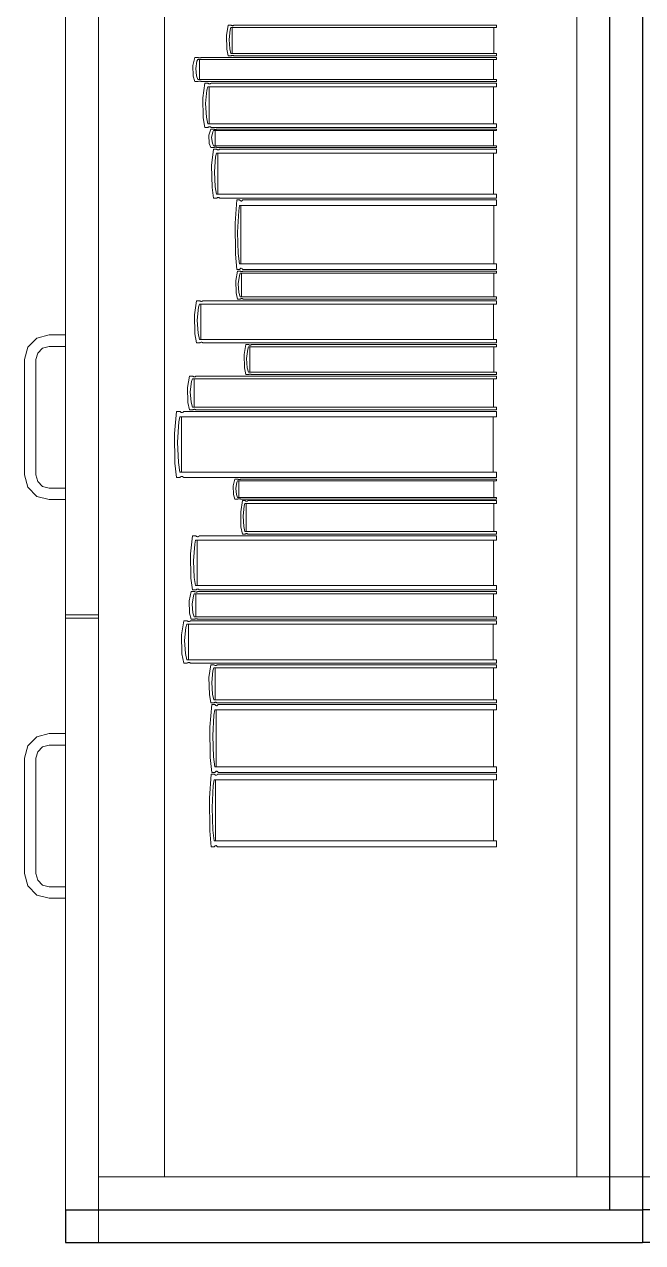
# Model space of a CAD drawing. Header units: inches. Extents: x -19 to 5698, y -728 to 92.
# Drawn here: x 116.594 to 116.969, y 33.5 to 34.24 of the extents above; entities that cross this region are included whole.
import ezdxf

# ---------------------------------------------------------------- set-up
doc = ezdxf.new("R2010")
doc.units = ezdxf.units.IN
doc.header["$MEASUREMENT"] = 0
doc.set_wipeout_variables(frame=1)
doc.linetypes.add('Wipeout_Contour', pattern=[1, 0, -1])
doc.layers.add('Interior - Mobiliario', color=7, linetype='Continuous')

msp = doc.modelspace()

# ---------------------------------------------------------------- linework, layer by layer
at = {"layer": 'Interior - Mobiliario', "color": 175, "linetype": 'Continuous', "lineweight": 13}
for p, q in [((116.63882, 33.52), (116.63882, 34.98)), ((116.94882, 34.98), (116.94882, 33.52)), ((116.63882, 33.54), (116.63882, 34.96)), ((116.67882, 34.96), (116.67882, 33.54)), ((116.92882, 33.54), (116.92882, 34.96)), ((116.61882, 34.24), (116.61882, 33.881)), ((116.63882, 34.24), (116.63882, 33.881)), ((116.71639, 34.23278), (116.71748, 34.239)), ((116.71748, 34.239), (116.71925, 34.239)), ((116.71925, 34.239), (116.71938, 34.2389)), ((116.71938, 34.2389), (116.71959, 34.23879)), ((116.72075, 34.23881), (116.72096, 34.23893)), ((116.72096, 34.23893), (116.72105, 34.239)), ((116.72105, 34.239), (116.88016, 34.239)), ((116.88016, 34.239), (116.88016, 34.23751)), ((116.71659, 34.22444), (116.71639, 34.23278)), ((116.71862, 34.23609), (116.71794, 34.23038)), ((116.71911, 34.23751), (116.71862, 34.23609)), ((116.88016, 34.23751), (116.71911, 34.23751)), ((116.71959, 34.23879), (116.71982, 34.23872)), ((116.71982, 34.23872), (116.72006, 34.23869)), ((116.71992, 34.22184), (116.71992, 34.23751)), ((116.72006, 34.23869), (116.7203, 34.23869)), ((116.7203, 34.23869), (116.72053, 34.23874)), ((116.72053, 34.23874), (116.72075, 34.23881)), ((116.87853, 34.23751), (116.87853, 34.22184)), ((116.71748, 34.22035), (116.71659, 34.22444)), ((116.71794, 34.23038), (116.71836, 34.22464)), ((116.71836, 34.22464), (116.71911, 34.22184)), ((116.696, 34.21451), (116.69723, 34.21935)), ((116.69723, 34.21935), (116.69922, 34.21935)), ((116.69852, 34.21709), (116.69775, 34.21264)), ((116.69906, 34.21819), (116.69852, 34.21709)), ((116.88016, 34.21819), (116.69906, 34.21819)), ((116.69922, 34.21935), (116.69937, 34.21928)), ((116.69937, 34.21928), (116.69961, 34.21919)), ((116.69961, 34.21919), (116.69986, 34.21914)), ((116.69986, 34.21914), (116.70013, 34.21911)), ((116.69997, 34.206), (116.69997, 34.21819)), ((116.70013, 34.21911), (116.7004, 34.21911)), ((116.7004, 34.21911), (116.70066, 34.21915)), ((116.70066, 34.21915), (116.70091, 34.21921)), ((116.70091, 34.21921), (116.70114, 34.2193)), ((116.70114, 34.2193), (116.70124, 34.21935)), ((116.70124, 34.21935), (116.88016, 34.21935)), ((116.71925, 34.22035), (116.71748, 34.22035)), ((116.71911, 34.22184), (116.88016, 34.22184)), ((116.71934, 34.22043), (116.71925, 34.22035)), ((116.71954, 34.22054), (116.71934, 34.22043)), ((116.71977, 34.22062), (116.71954, 34.22054)), ((116.72, 34.22066), (116.71977, 34.22062)), ((116.72024, 34.22066), (116.72, 34.22066)), ((116.72048, 34.22063), (116.72024, 34.22066)), ((116.72071, 34.22056), (116.72048, 34.22063)), ((116.72092, 34.22045), (116.72071, 34.22056)), ((116.72105, 34.22035), (116.72092, 34.22045)), ((116.88016, 34.22035), (116.72105, 34.22035)), ((116.87833, 34.21819), (116.87833, 34.206)), ((116.88016, 34.22184), (116.88016, 34.22035)), ((116.88016, 34.21935), (116.88016, 34.21819)), ((116.69623, 34.20802), (116.696, 34.21451)), ((116.69775, 34.21264), (116.69822, 34.20817)), ((116.69723, 34.20483), (116.69623, 34.20802)), ((116.69922, 34.20483), (116.69723, 34.20483)), ((116.69822, 34.20817), (116.69906, 34.206)), ((116.69906, 34.206), (116.88016, 34.206)), ((116.69932, 34.20489), (116.69922, 34.20483)), ((116.69955, 34.20498), (116.69932, 34.20489)), ((116.6998, 34.20504), (116.69955, 34.20498)), ((116.70007, 34.20507), (116.6998, 34.20504)), ((116.70034, 34.20508), (116.70007, 34.20507)), ((116.7006, 34.20505), (116.70034, 34.20508)), ((116.70086, 34.20499), (116.7006, 34.20505)), ((116.70109, 34.20491), (116.70086, 34.20499)), ((116.70124, 34.20483), (116.70109, 34.20491)), ((116.88016, 34.20483), (116.70124, 34.20483)), ((116.70205, 34.19485), (116.70324, 34.20383)), ((116.70324, 34.20383), (116.70516, 34.20383)), ((116.70516, 34.20383), (116.70531, 34.20369)), ((116.70531, 34.20369), (116.70554, 34.20354)), ((116.70554, 34.20354), (116.70578, 34.20343)), ((116.70578, 34.20343), (116.70604, 34.20338)), ((116.70604, 34.20338), (116.7063, 34.20339)), ((116.7063, 34.20339), (116.70656, 34.20345)), ((116.70656, 34.20345), (116.7068, 34.20357)), ((116.7068, 34.20357), (116.70702, 34.20373)), ((116.70702, 34.20373), (116.70712, 34.20383)), ((116.70712, 34.20383), (116.88016, 34.20383)), ((116.88016, 34.206), (116.88016, 34.20483)), ((116.88016, 34.20383), (116.88016, 34.20168)), ((116.70227, 34.18281), (116.70205, 34.19485)), ((116.70449, 34.19964), (116.70375, 34.19138)), ((116.70501, 34.20168), (116.70449, 34.19964)), ((116.88016, 34.20168), (116.70501, 34.20168)), ((116.70589, 34.17906), (116.70589, 34.20168)), ((116.70589, 34.20168), (116.87839, 34.20168)), ((116.87839, 34.20168), (116.87839, 34.17906)), ((116.70375, 34.19138), (116.7042, 34.18309)), ((116.70324, 34.17691), (116.70227, 34.18281)), ((116.7042, 34.18309), (116.70501, 34.17906)), ((116.70516, 34.17691), (116.70324, 34.17691)), ((116.70501, 34.17906), (116.88016, 34.17906)), ((116.70526, 34.17701), (116.70516, 34.17691)), ((116.70549, 34.17717), (116.70526, 34.17701)), ((116.70573, 34.17729), (116.70549, 34.17717)), ((116.70598, 34.17735), (116.70573, 34.17729)), ((116.70573, 34.1722), (116.70689, 34.17591)), ((116.87839, 34.17906), (116.70589, 34.17906)), ((116.70625, 34.17736), (116.70598, 34.17735)), ((116.7065, 34.17731), (116.70625, 34.17736)), ((116.70675, 34.1772), (116.7065, 34.17731)), ((116.70698, 34.17705), (116.70675, 34.1772)), ((116.70689, 34.17591), (116.70877, 34.17591)), ((116.70712, 34.17691), (116.70698, 34.17705)), ((116.88016, 34.17691), (116.70712, 34.17691)), ((116.70811, 34.17417), (116.70738, 34.17077)), ((116.70862, 34.17502), (116.70811, 34.17417)), ((116.88016, 34.17502), (116.70862, 34.17502)), ((116.70877, 34.17591), (116.70892, 34.17585)), ((116.70892, 34.17585), (116.70914, 34.17578)), ((116.70914, 34.17578), (116.70938, 34.17574)), ((116.70938, 34.17574), (116.70963, 34.17572)), ((116.70949, 34.16568), (116.70949, 34.17502)), ((116.70963, 34.17572), (116.70989, 34.17572)), ((116.70989, 34.17572), (116.71014, 34.17575)), ((116.71014, 34.17575), (116.71038, 34.1758)), ((116.71038, 34.1758), (116.7106, 34.17586)), ((116.7106, 34.17586), (116.71069, 34.17591)), ((116.71069, 34.17591), (116.88016, 34.17591)), ((116.87843, 34.17502), (116.87843, 34.16568)), ((116.88016, 34.17906), (116.88016, 34.17691)), ((116.88016, 34.17591), (116.88016, 34.17502)), ((116.70594, 34.16723), (116.70573, 34.1722)), ((116.70689, 34.16479), (116.70594, 34.16723)), ((116.70738, 34.17077), (116.70783, 34.16734)), ((116.70783, 34.16734), (116.70862, 34.16568)), ((116.70862, 34.16568), (116.88016, 34.16568)), ((116.70909, 34.1649), (116.70887, 34.16483)), ((116.70933, 34.16495), (116.70909, 34.1649)), ((116.70958, 34.16497), (116.70933, 34.16495)), ((116.70983, 34.16498), (116.70958, 34.16497)), ((116.71008, 34.16496), (116.70983, 34.16498)), ((116.71033, 34.16491), (116.71008, 34.16496)), ((116.71055, 34.16485), (116.71033, 34.16491)), ((116.88016, 34.16568), (116.88016, 34.16479)), ((116.70877, 34.16479), (116.70689, 34.16479)), ((116.70741, 34.15384), (116.70856, 34.16379)), ((116.70856, 34.16379), (116.71043, 34.16379)), ((116.70887, 34.16483), (116.70877, 34.16479)), ((116.70977, 34.15914), (116.70905, 34.14999)), ((116.71028, 34.1614), (116.70977, 34.15914)), ((116.88016, 34.1614), (116.71028, 34.1614)), ((116.71043, 34.16379), (116.71057, 34.16363)), ((116.71069, 34.16479), (116.71055, 34.16485)), ((116.71057, 34.16363), (116.71079, 34.16346)), ((116.88016, 34.16479), (116.71069, 34.16479)), ((116.71079, 34.16346), (116.71103, 34.16335)), ((116.71103, 34.16335), (116.71128, 34.16329)), ((116.71114, 34.13634), (116.71114, 34.1614)), ((116.71128, 34.16329), (116.71153, 34.1633)), ((116.71153, 34.1633), (116.71178, 34.16337)), ((116.71178, 34.16337), (116.71202, 34.16349)), ((116.71202, 34.16349), (116.71223, 34.16368)), ((116.71223, 34.16368), (116.71233, 34.16379)), ((116.71233, 34.16379), (116.88016, 34.16379)), ((116.87844, 34.1614), (116.87844, 34.13634)), ((116.88016, 34.16379), (116.88016, 34.1614)), ((116.70762, 34.1405), (116.70741, 34.15384)), ((116.70905, 34.14999), (116.70949, 34.14081)), ((116.70856, 34.13396), (116.70762, 34.1405)), ((116.70949, 34.14081), (116.71028, 34.13634)), ((116.71028, 34.13634), (116.88016, 34.13634)), ((116.88016, 34.13634), (116.88016, 34.13396)), ((116.71043, 34.13396), (116.70856, 34.13396)), ((116.71052, 34.13407), (116.71043, 34.13396)), ((116.71074, 34.13425), (116.71052, 34.13407)), ((116.71098, 34.13438), (116.71074, 34.13425)), ((116.71122, 34.13445), (116.71098, 34.13438)), ((116.71148, 34.13446), (116.71122, 34.13445)), ((116.71173, 34.1344), (116.71148, 34.13446)), ((116.71197, 34.13429), (116.71173, 34.1344)), ((116.71219, 34.13412), (116.71197, 34.13429)), ((116.71233, 34.13396), (116.71219, 34.13412)), ((116.88016, 34.13396), (116.71233, 34.13396)), ((116.72166, 34.11889), (116.72272, 34.13296)), ((116.72272, 34.13296), (116.72443, 34.13296)), ((116.7243, 34.12958), (116.72383, 34.12638)), ((116.88016, 34.12958), (116.7243, 34.12958)), ((116.72443, 34.13296), (116.72456, 34.13273)), ((116.72456, 34.13273), (116.72477, 34.13249)), ((116.72477, 34.13249), (116.72498, 34.13233)), ((116.72498, 34.13233), (116.72521, 34.13225)), ((116.72508, 34.09414), (116.72508, 34.12958)), ((116.72521, 34.13225), (116.72545, 34.13226)), ((116.72545, 34.13226), (116.72567, 34.13236)), ((116.72567, 34.13236), (116.72589, 34.13254)), ((116.72589, 34.13254), (116.72609, 34.13279)), ((116.72609, 34.13279), (116.72618, 34.13296)), ((116.72618, 34.13296), (116.88016, 34.13296)), ((116.87859, 34.12958), (116.87859, 34.09414)), ((116.88016, 34.13296), (116.88016, 34.12958)), ((116.72383, 34.12638), (116.72317, 34.11344)), ((116.72186, 34.10002), (116.72166, 34.11889)), ((116.72317, 34.11344), (116.72357, 34.10046)), ((116.72272, 34.09076), (116.72186, 34.10002)), ((116.72357, 34.10046), (116.7243, 34.09414)), ((116.7243, 34.09414), (116.88016, 34.09414)), ((116.72472, 34.09118), (116.72452, 34.09093)), ((116.72494, 34.09136), (116.72472, 34.09118)), ((116.72516, 34.09146), (116.72494, 34.09136)), ((116.72539, 34.09147), (116.72516, 34.09146)), ((116.72562, 34.09139), (116.72539, 34.09147)), ((116.72584, 34.09123), (116.72562, 34.09139)), ((116.72605, 34.09099), (116.72584, 34.09123)), ((116.72618, 34.09076), (116.72605, 34.09099)), ((116.88016, 34.09414), (116.88016, 34.09076)), ((116.72205, 34.0841), (116.72311, 34.08976)), ((116.72225, 34.07651), (116.72205, 34.0841)), ((116.72443, 34.09076), (116.72272, 34.09076)), ((116.72311, 34.08976), (116.72481, 34.08976)), ((116.72421, 34.08712), (116.72356, 34.08191)), ((116.72468, 34.0884), (116.72421, 34.08712)), ((116.72452, 34.09093), (116.72443, 34.09076)), ((116.88016, 34.0884), (116.72468, 34.0884)), ((116.72481, 34.08976), (116.72494, 34.08967)), ((116.72494, 34.08967), (116.72515, 34.08958)), ((116.72515, 34.08958), (116.72537, 34.08951)), ((116.72537, 34.08951), (116.72559, 34.08948)), ((116.72546, 34.07414), (116.72546, 34.0884)), ((116.72559, 34.08948), (116.72583, 34.08948)), ((116.72583, 34.08948), (116.72605, 34.08952)), ((116.72605, 34.08952), (116.72627, 34.08959)), ((116.88016, 34.09076), (116.72618, 34.09076)), ((116.72627, 34.08959), (116.72647, 34.0897)), ((116.72647, 34.0897), (116.72655, 34.08976)), ((116.72655, 34.08976), (116.88016, 34.08976)), ((116.87859, 34.0884), (116.87859, 34.07414)), ((116.88016, 34.08976), (116.88016, 34.0884)), ((116.72311, 34.07278), (116.72225, 34.07651)), ((116.72356, 34.08191), (116.72396, 34.07668)), ((116.72396, 34.07668), (116.72468, 34.07414)), ((116.69695, 34.06323), (116.69817, 34.07178)), ((116.69817, 34.07178), (116.70015, 34.07178)), ((116.69999, 34.06973), (116.69945, 34.06778)), ((116.88016, 34.06973), (116.69999, 34.06973)), ((116.70015, 34.07178), (116.7003, 34.07164)), ((116.7003, 34.07164), (116.70054, 34.0715)), ((116.70054, 34.0715), (116.70079, 34.0714)), ((116.70079, 34.0714), (116.70106, 34.07135)), ((116.7009, 34.04818), (116.7009, 34.06973)), ((116.70106, 34.07135), (116.70132, 34.07136)), ((116.70132, 34.07136), (116.70159, 34.07142)), ((116.70159, 34.07142), (116.70184, 34.07153)), ((116.70184, 34.07153), (116.70207, 34.07168)), ((116.70207, 34.07168), (116.70217, 34.07178)), ((116.70217, 34.07178), (116.88016, 34.07178)), ((116.72481, 34.07278), (116.72311, 34.07278)), ((116.72468, 34.07414), (116.88016, 34.07414)), ((116.7249, 34.07285), (116.72481, 34.07278)), ((116.7251, 34.07295), (116.7249, 34.07285)), ((116.72532, 34.07302), (116.7251, 34.07295)), ((116.72554, 34.07306), (116.72532, 34.07302)), ((116.72577, 34.07307), (116.72554, 34.07306)), ((116.726, 34.07303), (116.72577, 34.07307)), ((116.72622, 34.07297), (116.726, 34.07303)), ((116.72643, 34.07287), (116.72622, 34.07297)), ((116.72655, 34.07278), (116.72643, 34.07287)), ((116.88016, 34.07278), (116.72655, 34.07278)), ((116.87834, 34.06973), (116.87834, 34.04818)), ((116.88016, 34.07414), (116.88016, 34.07278)), ((116.88016, 34.07178), (116.88016, 34.06973)), ((116.69718, 34.05175), (116.69695, 34.06323)), ((116.69945, 34.06778), (116.69869, 34.05992)), ((116.69869, 34.05992), (116.69916, 34.05202)), ((116.59583, 34.0435), (116.60132, 34.04899)), ((116.60132, 34.04899), (116.60882, 34.051)), ((116.60882, 34.051), (116.61882, 34.051)), ((116.61882, 34.051), (116.61882, 34.044)), ((116.69817, 34.04613), (116.69718, 34.05175)), ((116.69916, 34.05202), (116.69999, 34.04818)), ((116.69999, 34.04818), (116.88016, 34.04818)), ((116.88016, 34.04818), (116.88016, 34.04613)), ((116.59382, 34.036), (116.59583, 34.0435)), ((116.60189, 34.04), (116.60082, 34.036)), ((116.60482, 34.04293), (116.60189, 34.04)), ((116.60882, 34.044), (116.60482, 34.04293)), ((116.61882, 34.044), (116.60882, 34.044)), ((116.70015, 34.04613), (116.69817, 34.04613)), ((116.70025, 34.04623), (116.70015, 34.04613)), ((116.70048, 34.04638), (116.70025, 34.04623)), ((116.70073, 34.04649), (116.70048, 34.04638)), ((116.701, 34.04655), (116.70073, 34.04649)), ((116.70126, 34.04656), (116.701, 34.04655)), ((116.70153, 34.04651), (116.70126, 34.04656)), ((116.70178, 34.04641), (116.70153, 34.04651)), ((116.70202, 34.04627), (116.70178, 34.04641)), ((116.70217, 34.04613), (116.70202, 34.04627)), ((116.88016, 34.04613), (116.70217, 34.04613)), ((116.72719, 34.03906), (116.72821, 34.04513)), ((116.72821, 34.04513), (116.72986, 34.04513)), ((116.72928, 34.04229), (116.72864, 34.03671)), ((116.72973, 34.04367), (116.72928, 34.04229)), ((116.88016, 34.04367), (116.72973, 34.04367)), ((116.72986, 34.04513), (116.72998, 34.04503)), ((116.72998, 34.04503), (116.73018, 34.04493)), ((116.73018, 34.04493), (116.73039, 34.04486)), ((116.73039, 34.04486), (116.73061, 34.04482)), ((116.73049, 34.02839), (116.73049, 34.04367)), ((116.73061, 34.04482), (116.73084, 34.04483)), ((116.73084, 34.04483), (116.73106, 34.04487)), ((116.73106, 34.04487), (116.73127, 34.04495)), ((116.73127, 34.04495), (116.73146, 34.04506)), ((116.73146, 34.04506), (116.73154, 34.04513)), ((116.73154, 34.04513), (116.88016, 34.04513)), ((116.87864, 34.04367), (116.87864, 34.02839)), ((116.88016, 34.04513), (116.88016, 34.04367)), ((116.59382, 33.966), (116.59382, 34.036)), ((116.60082, 34.036), (116.60082, 33.966)), ((116.72738, 34.03092), (116.72719, 34.03906)), ((116.72864, 34.03671), (116.72903, 34.03111)), ((116.69267, 34.01912), (116.69392, 34.02593)), ((116.69392, 34.02593), (116.69594, 34.02593)), ((116.69594, 34.02593), (116.6961, 34.02583)), ((116.6961, 34.02583), (116.69634, 34.02571)), ((116.69634, 34.02571), (116.6966, 34.02563)), ((116.6966, 34.02563), (116.69687, 34.02559)), ((116.69687, 34.02559), (116.69714, 34.0256)), ((116.69714, 34.0256), (116.69741, 34.02564)), ((116.69741, 34.02564), (116.69767, 34.02573)), ((116.69767, 34.02573), (116.6979, 34.02586)), ((116.6979, 34.02586), (116.69801, 34.02593)), ((116.69801, 34.02593), (116.88016, 34.02593)), ((116.72821, 34.02693), (116.72738, 34.03092)), ((116.72986, 34.02693), (116.72821, 34.02693)), ((116.72903, 34.03111), (116.72973, 34.02839)), ((116.72973, 34.02839), (116.88016, 34.02839)), ((116.72994, 34.02701), (116.72986, 34.02693)), ((116.73014, 34.02712), (116.72994, 34.02701)), ((116.73035, 34.02719), (116.73014, 34.02712)), ((116.73056, 34.02723), (116.73035, 34.02719)), ((116.73079, 34.02724), (116.73056, 34.02723)), ((116.73101, 34.02721), (116.73079, 34.02724)), ((116.73122, 34.02714), (116.73101, 34.02721)), ((116.73142, 34.02703), (116.73122, 34.02714)), ((116.73154, 34.02693), (116.73142, 34.02703)), ((116.88016, 34.02693), (116.73154, 34.02693)), ((116.88016, 34.02839), (116.88016, 34.02693)), ((116.88016, 34.02593), (116.88016, 34.0243)), ((116.6929, 34.00997), (116.69267, 34.01912)), ((116.69523, 34.02275), (116.69445, 34.01648)), ((116.69578, 34.0243), (116.69523, 34.02275)), ((116.88016, 34.0243), (116.69578, 34.0243)), ((116.69671, 34.00712), (116.69671, 34.0243)), ((116.8783, 34.0243), (116.8783, 34.00712)), ((116.69392, 34.00549), (116.6929, 34.00997)), ((116.69445, 34.01648), (116.69493, 34.01018)), ((116.69493, 34.01018), (116.69578, 34.00712)), ((116.68485, 33.99113), (116.68615, 34.00449)), ((116.68615, 34.00449), (116.68826, 34.00449)), ((116.68826, 34.00449), (116.68842, 34.00427)), ((116.68842, 34.00427), (116.68867, 34.00404)), ((116.68867, 34.00404), (116.68894, 34.00389)), ((116.68894, 34.00389), (116.68922, 34.00382)), ((116.68922, 34.00382), (116.68951, 34.00383)), ((116.68951, 34.00383), (116.68979, 34.00392)), ((116.68979, 34.00392), (116.69006, 34.00409)), ((116.69006, 34.00409), (116.6903, 34.00433)), ((116.6903, 34.00433), (116.69041, 34.00449)), ((116.69041, 34.00449), (116.88016, 34.00449)), ((116.69594, 34.00549), (116.69392, 34.00549)), ((116.69578, 34.00712), (116.88016, 34.00712)), ((116.69605, 34.00556), (116.69594, 34.00549)), ((116.69628, 34.00569), (116.69605, 34.00556)), ((116.69654, 34.00578), (116.69628, 34.00569)), ((116.69681, 34.00582), (116.69654, 34.00578)), ((116.69708, 34.00583), (116.69681, 34.00582)), ((116.69735, 34.00579), (116.69708, 34.00583)), ((116.69761, 34.00571), (116.69735, 34.00579)), ((116.69785, 34.00559), (116.69761, 34.00571)), ((116.69801, 34.00549), (116.69785, 34.00559)), ((116.88016, 34.00549), (116.69801, 34.00549)), ((116.88016, 34.00712), (116.88016, 34.00549)), ((116.88016, 34.00449), (116.88016, 34.00128)), ((116.68752, 33.99824), (116.68671, 33.98596)), ((116.68809, 34.00128), (116.68752, 33.99824)), ((116.88016, 34.00128), (116.68809, 34.00128)), ((116.68906, 33.96764), (116.68906, 34.00128)), ((116.87822, 34.00128), (116.87822, 33.96764)), ((116.68509, 33.97322), (116.68485, 33.99113)), ((116.68671, 33.98596), (116.6872, 33.97363)), ((116.68615, 33.96443), (116.68509, 33.97322)), ((116.6872, 33.97363), (116.68809, 33.96764)), ((116.59583, 33.9585), (116.59382, 33.966)), ((116.60082, 33.966), (116.60189, 33.962)), ((116.68809, 33.96764), (116.88016, 33.96764)), ((116.88016, 33.96764), (116.88016, 33.96443)), ((116.60132, 33.95301), (116.59583, 33.9585)), ((116.60189, 33.962), (116.60482, 33.95907)), ((116.60482, 33.95907), (116.60882, 33.958)), ((116.60882, 33.958), (116.61882, 33.958)), ((116.61882, 33.958), (116.61882, 33.951)), ((116.68826, 33.96443), (116.68615, 33.96443)), ((116.68837, 33.96459), (116.68826, 33.96443)), ((116.68861, 33.96483), (116.68837, 33.96459)), ((116.68888, 33.965), (116.68861, 33.96483)), ((116.68916, 33.96509), (116.68888, 33.965)), ((116.68945, 33.9651), (116.68916, 33.96509)), ((116.68973, 33.96503), (116.68945, 33.9651)), ((116.69, 33.96488), (116.68973, 33.96503)), ((116.69025, 33.96465), (116.69, 33.96488)), ((116.69041, 33.96443), (116.69025, 33.96465)), ((116.88016, 33.96443), (116.69041, 33.96443)), ((116.72047, 33.95942), (116.72153, 33.96343)), ((116.72067, 33.95403), (116.72047, 33.95942)), ((116.72153, 33.96343), (116.72326, 33.96343)), ((116.72265, 33.96156), (116.72199, 33.95786)), ((116.72199, 33.95786), (116.72239, 33.95416)), ((116.72312, 33.96247), (116.72265, 33.96156)), ((116.88016, 33.96247), (116.72312, 33.96247)), ((116.72326, 33.96343), (116.72339, 33.96337)), ((116.72339, 33.96337), (116.72359, 33.9633)), ((116.72359, 33.9633), (116.72382, 33.96325)), ((116.72382, 33.96325), (116.72405, 33.96323)), ((116.72391, 33.95236), (116.72391, 33.96247)), ((116.72405, 33.96323), (116.72428, 33.96323)), ((116.72428, 33.96323), (116.72451, 33.96326)), ((116.72451, 33.96326), (116.72473, 33.96331)), ((116.72473, 33.96331), (116.72493, 33.96339)), ((116.72493, 33.96339), (116.72502, 33.96343)), ((116.72502, 33.96343), (116.88016, 33.96343)), ((116.87857, 33.96247), (116.87857, 33.95236)), ((116.88016, 33.96343), (116.88016, 33.96247)), ((116.60882, 33.951), (116.60132, 33.95301)), ((116.61882, 33.951), (116.60882, 33.951)), ((116.72153, 33.95139), (116.72067, 33.95403)), ((116.72326, 33.95139), (116.72153, 33.95139)), ((116.72239, 33.95416), (116.72312, 33.95236)), ((116.72312, 33.95236), (116.88016, 33.95236)), ((116.72335, 33.95144), (116.72326, 33.95139)), ((116.72355, 33.95151), (116.72335, 33.95144)), ((116.72377, 33.95156), (116.72355, 33.95151)), ((116.72399, 33.95159), (116.72377, 33.95156)), ((116.72423, 33.95159), (116.72399, 33.95159)), ((116.72446, 33.95157), (116.72423, 33.95159)), ((116.72468, 33.95153), (116.72446, 33.95157)), ((116.72488, 33.95146), (116.72468, 33.95153)), ((116.72502, 33.95139), (116.72488, 33.95146)), ((116.88016, 33.95139), (116.72502, 33.95139)), ((116.88016, 33.95236), (116.88016, 33.95139)), ((116.72501, 33.9436), (116.72605, 33.95039)), ((116.7252, 33.93448), (116.72501, 33.9436)), ((116.72605, 33.95039), (116.72772, 33.95039)), ((116.72713, 33.94722), (116.72649, 33.94097)), ((116.72759, 33.94876), (116.72713, 33.94722)), ((116.88016, 33.94876), (116.72759, 33.94876)), ((116.72772, 33.95039), (116.72785, 33.95028)), ((116.72785, 33.95028), (116.72805, 33.95017)), ((116.72805, 33.95017), (116.72826, 33.95009)), ((116.72826, 33.95009), (116.72849, 33.95005)), ((116.72836, 33.93164), (116.72836, 33.94876)), ((116.72849, 33.95005), (116.72871, 33.95006)), ((116.72871, 33.95006), (116.72894, 33.9501)), ((116.72894, 33.9501), (116.72915, 33.95019)), ((116.72915, 33.95019), (116.72934, 33.95031)), ((116.72934, 33.95031), (116.72943, 33.95039)), ((116.72943, 33.95039), (116.88016, 33.95039)), ((116.87862, 33.94876), (116.87862, 33.93164)), ((116.88016, 33.95039), (116.88016, 33.94876)), ((116.72649, 33.94097), (116.72688, 33.9347)), ((116.69458, 33.91808), (116.69582, 33.92901)), ((116.69582, 33.92901), (116.69782, 33.92901)), ((116.69782, 33.92901), (116.69798, 33.92884)), ((116.69798, 33.92884), (116.69821, 33.92865)), ((116.69821, 33.92865), (116.69847, 33.92853)), ((116.69847, 33.92853), (116.69874, 33.92847)), ((116.69874, 33.92847), (116.69901, 33.92847)), ((116.69901, 33.92847), (116.69928, 33.92855)), ((116.69928, 33.92855), (116.69953, 33.92869)), ((116.69953, 33.92869), (116.69976, 33.92889)), ((116.69976, 33.92889), (116.69986, 33.92901)), ((116.69986, 33.92901), (116.88016, 33.92901)), ((116.72605, 33.93001), (116.7252, 33.93448)), ((116.72772, 33.93001), (116.72605, 33.93001)), ((116.72688, 33.9347), (116.72759, 33.93164)), ((116.72759, 33.93164), (116.88016, 33.93164)), ((116.72781, 33.93009), (116.72772, 33.93001)), ((116.728, 33.93022), (116.72781, 33.93009)), ((116.72821, 33.9303), (116.728, 33.93022)), ((116.72844, 33.93035), (116.72821, 33.9303)), ((116.72866, 33.93036), (116.72844, 33.93035)), ((116.72889, 33.93032), (116.72866, 33.93036)), ((116.7291, 33.93024), (116.72889, 33.93032)), ((116.7293, 33.93012), (116.7291, 33.93024)), ((116.72943, 33.93001), (116.7293, 33.93012)), ((116.88016, 33.93001), (116.72943, 33.93001)), ((116.88016, 33.93164), (116.88016, 33.93001)), ((116.88016, 33.92901), (116.88016, 33.92639)), ((116.69712, 33.9239), (116.69635, 33.91385)), ((116.69766, 33.92639), (116.69712, 33.9239)), ((116.88016, 33.92639), (116.69766, 33.92639)), ((116.69858, 33.89884), (116.69858, 33.92639)), ((116.87832, 33.92639), (116.87832, 33.89884)), ((116.69481, 33.90341), (116.69458, 33.91808)), ((116.69635, 33.91385), (116.69682, 33.90375)), ((116.69582, 33.89622), (116.69481, 33.90341)), ((116.69682, 33.90375), (116.69766, 33.89884)), ((116.69766, 33.89884), (116.88016, 33.89884)), ((116.88016, 33.89884), (116.88016, 33.89622)), ((116.69376, 33.88962), (116.695, 33.89522)), ((116.695, 33.89522), (116.69702, 33.89522)), ((116.69631, 33.8926), (116.69553, 33.88746)), ((116.69782, 33.89622), (116.69582, 33.89622)), ((116.69686, 33.89387), (116.69631, 33.8926)), ((116.88016, 33.89387), (116.69686, 33.89387)), ((116.69702, 33.89522), (116.69717, 33.89513)), ((116.69717, 33.89513), (116.69741, 33.89503)), ((116.69741, 33.89503), (116.69767, 33.89497)), ((116.69767, 33.89497), (116.69794, 33.89494)), ((116.69778, 33.87979), (116.69778, 33.89387)), ((116.69793, 33.89634), (116.69782, 33.89622)), ((116.69816, 33.89654), (116.69793, 33.89634)), ((116.69794, 33.89494), (116.69821, 33.89494)), ((116.69841, 33.89668), (116.69816, 33.89654)), ((116.69821, 33.89494), (116.69848, 33.89498)), ((116.69868, 33.89676), (116.69841, 33.89668)), ((116.69848, 33.89498), (116.69873, 33.89505)), ((116.69895, 33.89676), (116.69868, 33.89676)), ((116.69873, 33.89505), (116.69896, 33.89515)), ((116.69922, 33.8967), (116.69895, 33.89676)), ((116.69896, 33.89515), (116.69907, 33.89522)), ((116.69907, 33.89522), (116.88016, 33.89522)), ((116.69948, 33.89658), (116.69922, 33.8967)), ((116.69971, 33.89639), (116.69948, 33.89658)), ((116.69986, 33.89622), (116.69971, 33.89639)), ((116.88016, 33.89622), (116.69986, 33.89622)), ((116.87831, 33.89387), (116.87831, 33.87979)), ((116.88016, 33.89522), (116.88016, 33.89387)), ((116.69399, 33.88213), (116.69376, 33.88962)), ((116.69553, 33.88746), (116.696, 33.8823)), ((116.61882, 33.881), (116.63882, 33.881)), ((116.61882, 33.879), (116.63882, 33.879)), ((116.68919, 33.86887), (116.69046, 33.87745)), ((116.69046, 33.87745), (116.69252, 33.87745)), ((116.69252, 33.87745), (116.69268, 33.87731)), ((116.69268, 33.87731), (116.69292, 33.87717)), ((116.69292, 33.87717), (116.69319, 33.87707)), ((116.69319, 33.87707), (116.69347, 33.87702)), ((116.69347, 33.87702), (116.69374, 33.87703)), ((116.69374, 33.87703), (116.69402, 33.87708)), ((116.695, 33.87845), (116.69399, 33.88213)), ((116.69402, 33.87708), (116.69428, 33.87719)), ((116.69428, 33.87719), (116.69452, 33.87735)), ((116.69452, 33.87735), (116.69462, 33.87745)), ((116.69462, 33.87745), (116.88016, 33.87745)), ((116.69702, 33.87845), (116.695, 33.87845)), ((116.696, 33.8823), (116.69686, 33.87979)), ((116.69686, 33.87979), (116.88016, 33.87979)), ((116.69712, 33.87852), (116.69702, 33.87845)), ((116.69735, 33.87862), (116.69712, 33.87852)), ((116.69761, 33.87869), (116.69735, 33.87862)), ((116.69788, 33.87873), (116.69761, 33.87869)), ((116.69815, 33.87873), (116.69788, 33.87873)), ((116.69842, 33.8787), (116.69815, 33.87873)), ((116.69868, 33.87864), (116.69842, 33.8787)), ((116.69892, 33.87854), (116.69868, 33.87864)), ((116.69907, 33.87845), (116.69892, 33.87854)), ((116.88016, 33.87845), (116.69907, 33.87845)), ((116.88016, 33.87979), (116.88016, 33.87845)), ((116.88016, 33.87745), (116.88016, 33.87539)), ((116.6918, 33.87344), (116.691, 33.86555)), ((116.69236, 33.87539), (116.6918, 33.87344)), ((116.88016, 33.87539), (116.69236, 33.87539)), ((116.69331, 33.85377), (116.69331, 33.87539)), ((116.87826, 33.87539), (116.87826, 33.85377)), ((116.68942, 33.85735), (116.68919, 33.86887)), ((116.691, 33.86555), (116.69149, 33.85762)), ((116.69046, 33.85171), (116.68942, 33.85735)), ((116.69149, 33.85762), (116.69236, 33.85377)), ((116.69252, 33.85171), (116.69046, 33.85171)), ((116.69236, 33.85377), (116.88016, 33.85377)), ((116.69263, 33.85181), (116.69252, 33.85171)), ((116.69287, 33.85197), (116.69263, 33.85181)), ((116.69313, 33.85207), (116.69287, 33.85197)), ((116.6934, 33.85213), (116.69313, 33.85207)), ((116.69368, 33.85214), (116.6934, 33.85213)), ((116.69396, 33.85209), (116.69368, 33.85214)), ((116.69422, 33.85199), (116.69396, 33.85209)), ((116.69447, 33.85185), (116.69422, 33.85199)), ((116.69462, 33.85171), (116.69447, 33.85185)), ((116.88016, 33.85171), (116.69462, 33.85171)), ((116.70579, 33.84301), (116.70695, 33.85071)), ((116.70695, 33.85071), (116.70884, 33.85071)), ((116.70817, 33.84711), (116.70745, 33.84003)), ((116.70869, 33.84886), (116.70817, 33.84711)), ((116.88016, 33.84886), (116.70869, 33.84886)), ((116.70884, 33.85071), (116.70898, 33.85059)), ((116.70898, 33.85059), (116.7092, 33.85045)), ((116.7092, 33.85045), (116.70944, 33.85037)), ((116.70944, 33.85037), (116.7097, 33.85032)), ((116.70955, 33.82946), (116.70955, 33.84886)), ((116.7097, 33.85032), (116.70995, 33.85033)), ((116.70995, 33.85033), (116.7102, 33.85038)), ((116.7102, 33.85038), (116.71044, 33.85048)), ((116.71044, 33.85048), (116.71066, 33.85062)), ((116.71066, 33.85062), (116.71076, 33.85071)), ((116.71076, 33.85071), (116.88016, 33.85071)), ((116.87843, 33.84886), (116.87843, 33.82946)), ((116.88016, 33.85377), (116.88016, 33.85171)), ((116.88016, 33.85071), (116.88016, 33.84886)), ((116.70601, 33.83268), (116.70579, 33.84301)), ((116.70745, 33.84003), (116.70789, 33.83292)), ((116.70695, 33.82762), (116.70601, 33.83268)), ((116.70789, 33.83292), (116.70869, 33.82946)), ((116.70638, 33.81289), (116.70754, 33.82662)), ((116.70884, 33.82762), (116.70695, 33.82762)), ((116.70754, 33.82662), (116.70942, 33.82662)), ((116.70869, 33.82946), (116.88016, 33.82946)), ((116.70893, 33.82771), (116.70884, 33.82762)), ((116.70915, 33.82785), (116.70893, 33.82771)), ((116.70939, 33.82794), (116.70915, 33.82785)), ((116.70964, 33.828), (116.70939, 33.82794)), ((116.70942, 33.82662), (116.70956, 33.8264)), ((116.70956, 33.8264), (116.70978, 33.82616)), ((116.7099, 33.828), (116.70964, 33.828)), ((116.70978, 33.82616), (116.71002, 33.826)), ((116.71015, 33.82796), (116.7099, 33.828)), ((116.71002, 33.826), (116.71028, 33.82593)), ((116.71039, 33.82787), (116.71015, 33.82796)), ((116.71028, 33.82593), (116.71053, 33.82594)), ((116.71061, 33.82774), (116.71039, 33.82787)), ((116.71053, 33.82594), (116.71078, 33.82603)), ((116.71076, 33.82762), (116.71061, 33.82774)), ((116.88016, 33.82762), (116.71076, 33.82762)), ((116.71078, 33.82603), (116.71102, 33.82621)), ((116.71102, 33.82621), (116.71123, 33.82646)), ((116.71123, 33.82646), (116.71133, 33.82662)), ((116.71133, 33.82662), (116.88016, 33.82662)), ((116.88016, 33.82946), (116.88016, 33.82762)), ((116.88016, 33.82662), (116.88016, 33.82332)), ((116.70876, 33.8202), (116.70804, 33.80758)), ((116.70927, 33.82332), (116.70876, 33.8202)), ((116.88016, 33.82332), (116.70927, 33.82332)), ((116.71013, 33.78875), (116.71013, 33.82332)), ((116.87843, 33.82332), (116.87843, 33.78875)), ((116.7066, 33.79449), (116.70638, 33.81289)), ((116.60132, 33.80699), (116.59583, 33.8015)), ((116.60882, 33.809), (116.60132, 33.80699)), ((116.61882, 33.809), (116.60882, 33.809)), ((116.61882, 33.802), (116.61882, 33.809)), ((116.70804, 33.80758), (116.70848, 33.79491)), ((116.59583, 33.8015), (116.59382, 33.794)), ((116.60082, 33.794), (116.60189, 33.798)), ((116.60189, 33.798), (116.60482, 33.80093)), ((116.60482, 33.80093), (116.60882, 33.802)), ((116.60882, 33.802), (116.61882, 33.802)), ((116.59382, 33.794), (116.59382, 33.724)), ((116.60082, 33.724), (116.60082, 33.794)), ((116.70754, 33.78546), (116.7066, 33.79449)), ((116.70848, 33.79491), (116.70927, 33.78875)), ((116.70927, 33.78875), (116.88016, 33.78875)), ((116.88016, 33.78875), (116.88016, 33.78546)), ((116.70603, 33.76972), (116.7072, 33.78446)), ((116.7072, 33.78446), (116.70908, 33.78446)), ((116.70942, 33.78546), (116.70754, 33.78546)), ((116.70892, 33.78092), (116.70841, 33.77757)), ((116.88016, 33.78092), (116.70892, 33.78092)), ((116.70908, 33.78446), (116.70922, 33.78422)), ((116.70922, 33.78422), (116.70944, 33.78397)), ((116.70951, 33.78562), (116.70942, 33.78546)), ((116.70944, 33.78397), (116.70968, 33.7838)), ((116.70973, 33.78587), (116.70951, 33.78562)), ((116.70968, 33.7838), (116.70993, 33.78372)), ((116.70997, 33.78604), (116.70973, 33.78587)), ((116.70979, 33.74381), (116.70979, 33.78092)), ((116.70993, 33.78372), (116.71019, 33.78373)), ((116.71022, 33.78614), (116.70997, 33.78604)), ((116.71019, 33.78373), (116.71044, 33.78383)), ((116.71047, 33.78615), (116.71022, 33.78614)), ((116.71044, 33.78383), (116.71068, 33.78402)), ((116.71073, 33.78607), (116.71047, 33.78615)), ((116.71068, 33.78402), (116.71089, 33.78429)), ((116.71097, 33.78591), (116.71073, 33.78607)), ((116.71089, 33.78429), (116.71099, 33.78446)), ((116.71119, 33.78568), (116.71097, 33.78591)), ((116.71099, 33.78446), (116.88016, 33.78446)), ((116.71133, 33.78546), (116.71119, 33.78568)), ((116.88016, 33.78546), (116.71133, 33.78546)), ((116.87843, 33.78092), (116.87843, 33.74381)), ((116.88016, 33.78446), (116.88016, 33.78092)), ((116.70841, 33.77757), (116.70769, 33.76403)), ((116.70625, 33.74996), (116.70603, 33.76972)), ((116.70769, 33.76403), (116.70813, 33.75043)), ((116.7072, 33.74027), (116.70625, 33.74996)), ((116.70813, 33.75043), (116.70892, 33.74381)), ((116.70892, 33.74381), (116.88016, 33.74381)), ((116.88016, 33.74381), (116.88016, 33.74027)), ((116.70908, 33.74027), (116.7072, 33.74027)), ((116.70917, 33.74045), (116.70908, 33.74027)), ((116.70939, 33.74071), (116.70917, 33.74045)), ((116.70963, 33.7409), (116.70939, 33.74071)), ((116.70988, 33.741), (116.70963, 33.7409)), ((116.71013, 33.74101), (116.70988, 33.741)), ((116.71038, 33.74093), (116.71013, 33.74101)), ((116.71063, 33.74076), (116.71038, 33.74093)), ((116.71085, 33.74051), (116.71063, 33.74076)), ((116.71099, 33.74027), (116.71085, 33.74051)), ((116.88016, 33.74027), (116.71099, 33.74027)), ((116.59382, 33.724), (116.59583, 33.7165)), ((116.60189, 33.72), (116.60082, 33.724)), ((116.59583, 33.7165), (116.60132, 33.71101)), ((116.60482, 33.71707), (116.60189, 33.72)), ((116.60882, 33.716), (116.60482, 33.71707)), ((116.61882, 33.716), (116.60882, 33.716)), ((116.61882, 33.709), (116.61882, 33.716)), ((116.60132, 33.71101), (116.60882, 33.709)), ((116.60882, 33.709), (116.61882, 33.709)), ((116.67882, 33.54), (116.63882, 33.54)), ((116.92882, 33.54), (116.67882, 33.54)), ((116.94882, 33.52), (116.63882, 33.52)), ((116.96882, 33.5), (117.31882, 33.5)), ((116.96882, 33.5), (117.29882, 33.5)), ((117.31882, 33.5), (116.96882, 33.5))]:
    msp.add_line(p, q, dxfattribs=at)
at = {"layer": 'Interior - Mobiliario', "color": 175, "linetype": 'Continuous', "lineweight": 30}
msp.add_line((117.31882, 33.5), (116.96882, 33.5), dxfattribs=at)

# ---------------------------------------------------------------- wipeouts: each hides what was drawn before it
at = {"color": 254, "linetype": 'Wipeout_Contour', "lineweight": 0, "ltscale": 3316.983553}
msp.add_wipeout([(116.98882, 33.52), (116.98882, 34.98), (116.96882, 34.98), (116.96882, 33.52)], dxfattribs=at).dxf.layer = 'Interior - Mobiliario'

# ---------------------------------------------------------------- next in the draw order: linework, layer by layer
at = {"layer": 'Interior - Mobiliario', "color": 175, "linetype": 'Continuous', "lineweight": 13}
for p, q in [((116.96882, 33.5), (116.96882, 35)), ((116.96882, 34.98), (116.96882, 33.52)), ((116.96882, 34.98), (116.96882, 33.52)), ((116.96882, 34.96), (116.96882, 33.54)), ((116.96882, 33.54), (117.00882, 33.54)), ((116.96882, 33.54), (116.96882, 33.5)), ((116.96882, 33.52), (116.98882, 33.52)), ((116.96882, 33.52), (116.96882, 33.5)), ((117.31882, 33.52), (116.96882, 33.52)), ((116.96882, 33.52), (117.31882, 33.52))]:
    msp.add_line(p, q, dxfattribs=at)
at = {"layer": 'Interior - Mobiliario', "color": 175, "linetype": 'Continuous', "lineweight": 30}
for p, q in [((116.96882, 34.98), (116.96882, 33.52)), ((116.98882, 33.52), (116.96882, 33.52)), ((117.31882, 33.52), (116.96882, 33.52)), ((116.96882, 33.52), (116.96882, 33.5))]:
    msp.add_line(p, q, dxfattribs=at)

# ---------------------------------------------------------------- next in the draw order: wipeouts: each hides what was drawn before it
at = {"color": 254, "linetype": 'Wipeout_Contour', "lineweight": 0, "ltscale": 3316.903621}
msp.add_wipeout([(116.94882, 33.52), (116.96882, 33.52), (116.96882, 34.98), (116.94882, 34.98)], dxfattribs=at).dxf.layer = 'Interior - Mobiliario'

# ---------------------------------------------------------------- next in the draw order: linework, layer by layer
at = {"layer": 'Interior - Mobiliario', "color": 175, "linetype": 'Continuous', "lineweight": 30}
for p, q in [((116.94882, 34.98), (116.94882, 33.52)), ((116.96882, 34.98), (116.96882, 33.52)), ((116.94882, 33.52), (116.96882, 33.52))]:
    msp.add_line(p, q, dxfattribs=at)
at = {"layer": 'Interior - Mobiliario', "color": 175, "linetype": 'Continuous', "lineweight": 13}
for p, q in [((116.94882, 33.52), (116.94882, 34.98)), ((116.96882, 34.98), (116.96882, 33.52)), ((116.96882, 34.96), (116.96882, 33.54)), ((116.96882, 33.54), (116.92882, 33.54)), ((116.96882, 33.52), (116.94882, 33.52))]:
    msp.add_line(p, q, dxfattribs=at)

# ---------------------------------------------------------------- next in the draw order: wipeouts: each hides what was drawn before it
at = {"color": 254, "linetype": 'Wipeout_Contour', "lineweight": 0, "ltscale": 3316.121993}
msp.add_wipeout([(116.61882, 33.5), (116.96882, 33.5), (116.96882, 33.52), (116.61882, 33.52)], dxfattribs=at).dxf.layer = 'Interior - Mobiliario'

# ---------------------------------------------------------------- next in the draw order: linework, layer by layer
at = {"layer": 'Interior - Mobiliario', "color": 175, "linetype": 'Continuous', "lineweight": 13}
for p, q in [((116.61882, 35), (116.61882, 33.5)), ((116.96882, 33.5), (116.96882, 35)), ((116.61882, 33.52), (116.61882, 34.98)), ((116.61882, 33.52), (116.61882, 34.98)), ((116.63882, 33.52), (116.63882, 34.98)), ((116.63882, 33.52), (116.63882, 34.98)), ((116.94882, 34.98), (116.94882, 33.52)), ((116.94882, 34.98), (116.94882, 33.52)), ((116.94882, 34.98), (116.94882, 33.52)), ((116.96882, 34.98), (116.96882, 33.52)), ((116.61882, 33.52), (116.61882, 33.879)), ((116.63882, 33.52), (116.63882, 33.879)), ((116.63882, 33.5), (116.63882, 33.54)), ((116.96882, 33.54), (116.96882, 33.5)), ((116.61882, 33.5), (116.61882, 33.52)), ((116.61882, 33.52), (116.96882, 33.52)), ((116.96882, 33.52), (116.61882, 33.52)), ((116.94882, 33.52), (116.61882, 33.52)), ((116.61882, 33.52), (116.63882, 33.52)), ((116.94882, 33.52), (116.63882, 33.52)), ((116.94882, 33.52), (116.63882, 33.52)), ((116.96882, 33.52), (116.96882, 33.5)), ((116.96882, 33.5), (116.61882, 33.5)), ((116.61882, 33.5), (116.96882, 33.5)), ((116.96882, 33.5), (116.63882, 33.5))]:
    msp.add_line(p, q, dxfattribs=at)
at = {"layer": 'Interior - Mobiliario', "color": 175, "linetype": 'Continuous', "lineweight": 30}
for p, q in [((116.61882, 33.52), (116.96882, 33.52)), ((116.61882, 33.52), (116.61882, 33.5)), ((116.96882, 33.52), (116.96882, 33.5)), ((116.61882, 33.5), (116.96882, 33.5))]:
    msp.add_line(p, q, dxfattribs=at)

doc.saveas('drawing.dxf')
